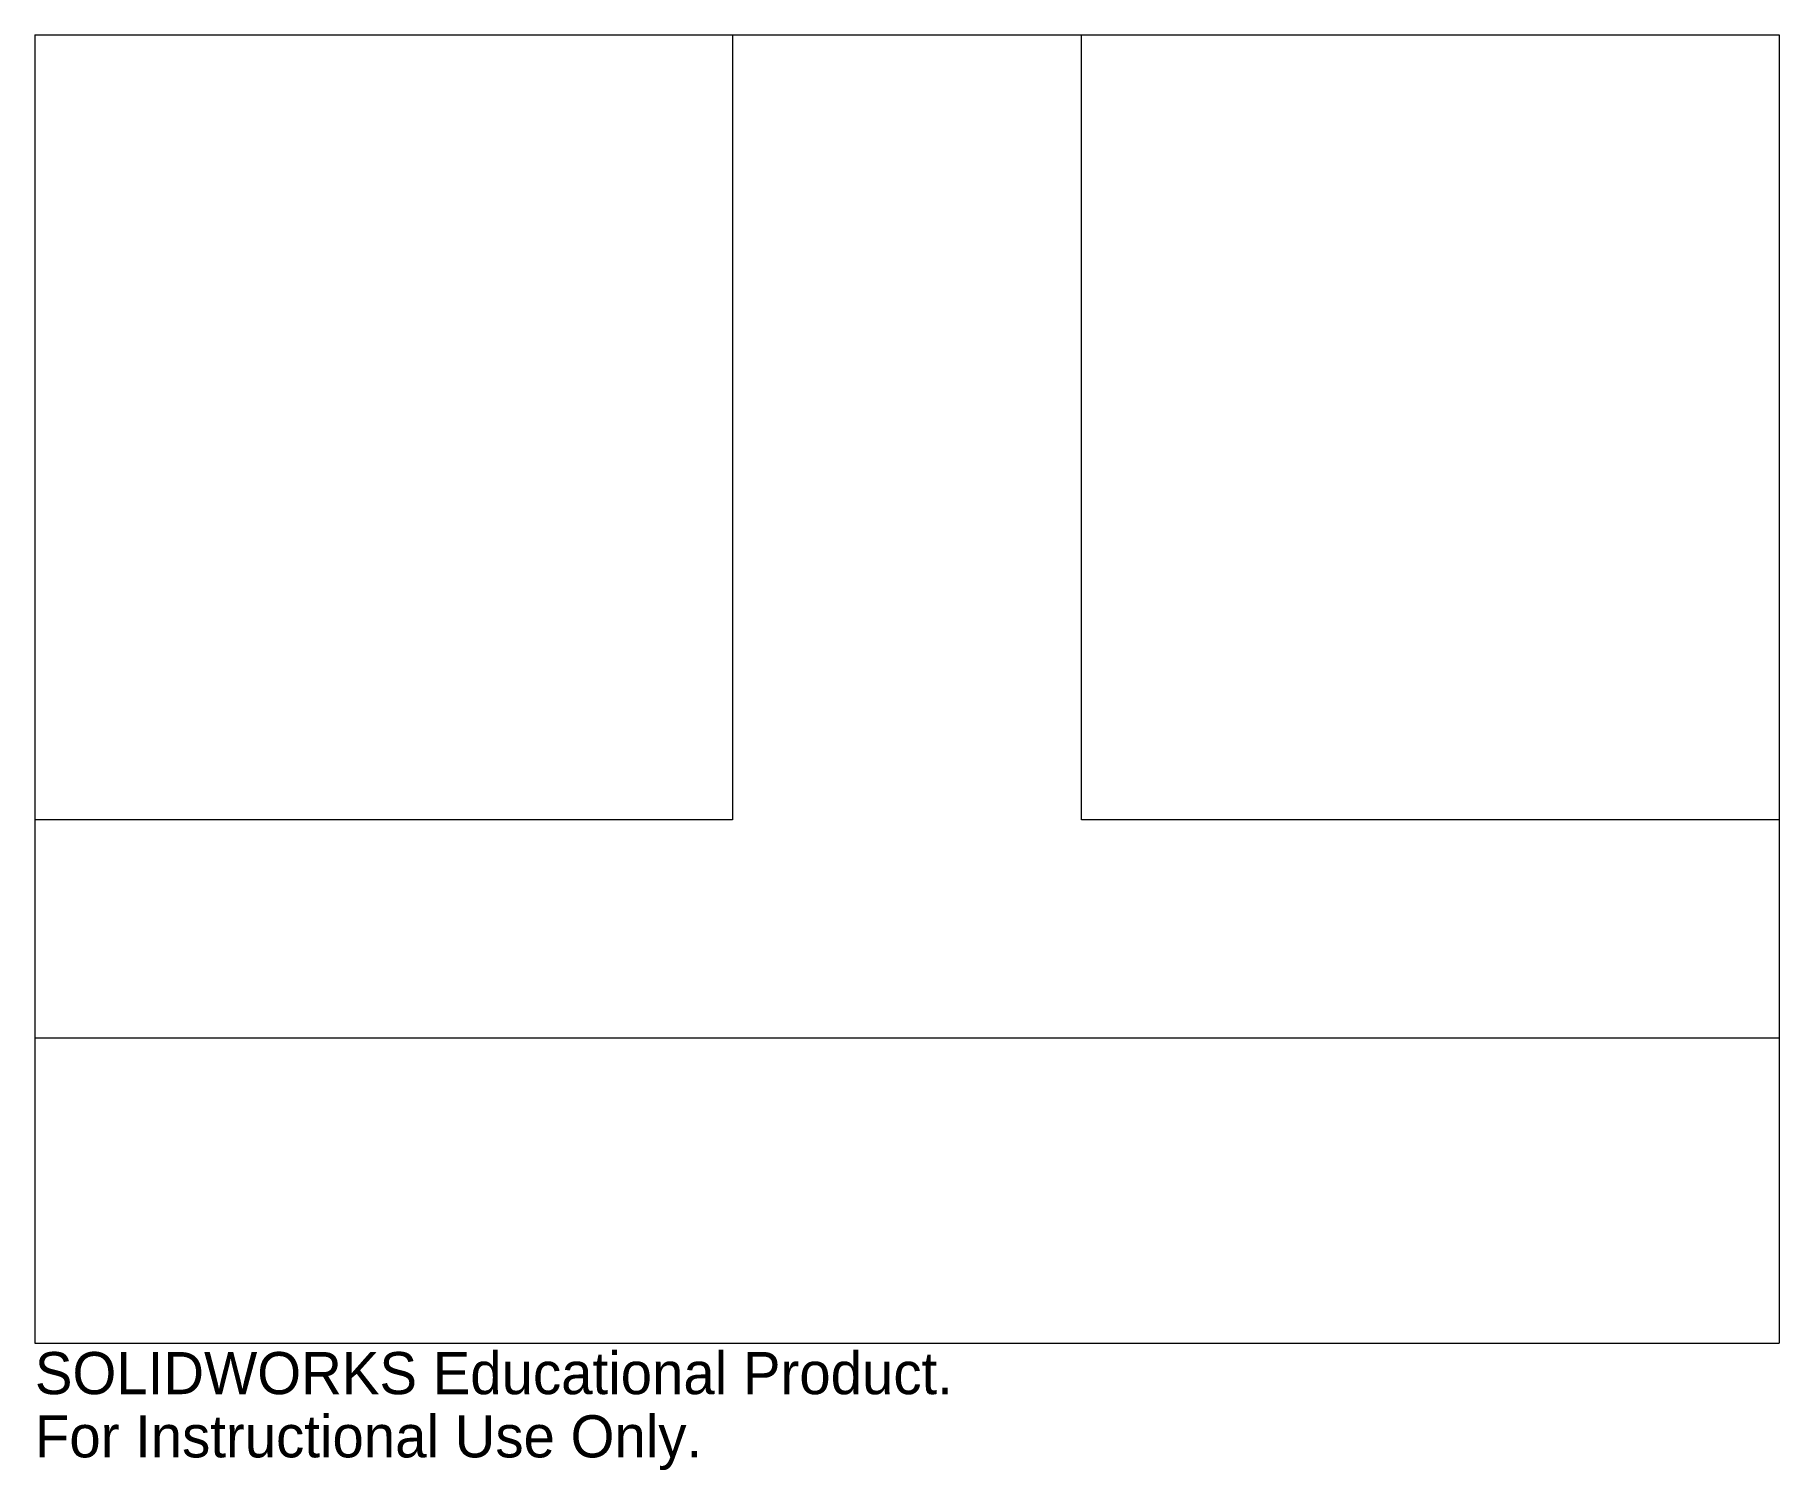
# Model space of a CAD drawing. Header units: millimetres. Extents: x 0 to 200, y -15 to 150.
import ezdxf

# ---------------------------------------------------------------- set-up
doc = ezdxf.new("R2010")
doc.units = ezdxf.units.MM

msp = doc.modelspace()

# ---------------------------------------------------------------- linework, layer by layer
at = {"color": 7, "linetype": 'Continuous', "lineweight": 15}
for p, q in [((0, 150), (200, 150)), ((0, 150), (0, 0)), ((80, 150), (80, 60)), ((120, 60), (120, 150)), ((200, 150), (200, 0)), ((80, 60), (0, 60)), ((200, 60), (120, 60)), ((0, 35), (200, 35)), ((0, 0), (200, 0))]:
    msp.add_line(p, q, dxfattribs=at)

# ---------------------------------------------------------------- texts
at = {"color": 7, "linetype": 'Continuous', "char_height": 4.8336, "attachment_point": 1}
for s, insert in [('SOLIDWORKS Educational Product.', (0, -1.02)), ('For Instructional Use Only.', (0, -8.27))]:
    msp.add_mtext(s, dxfattribs=dict(at, insert=insert))

doc.saveas('drawing.dxf')
